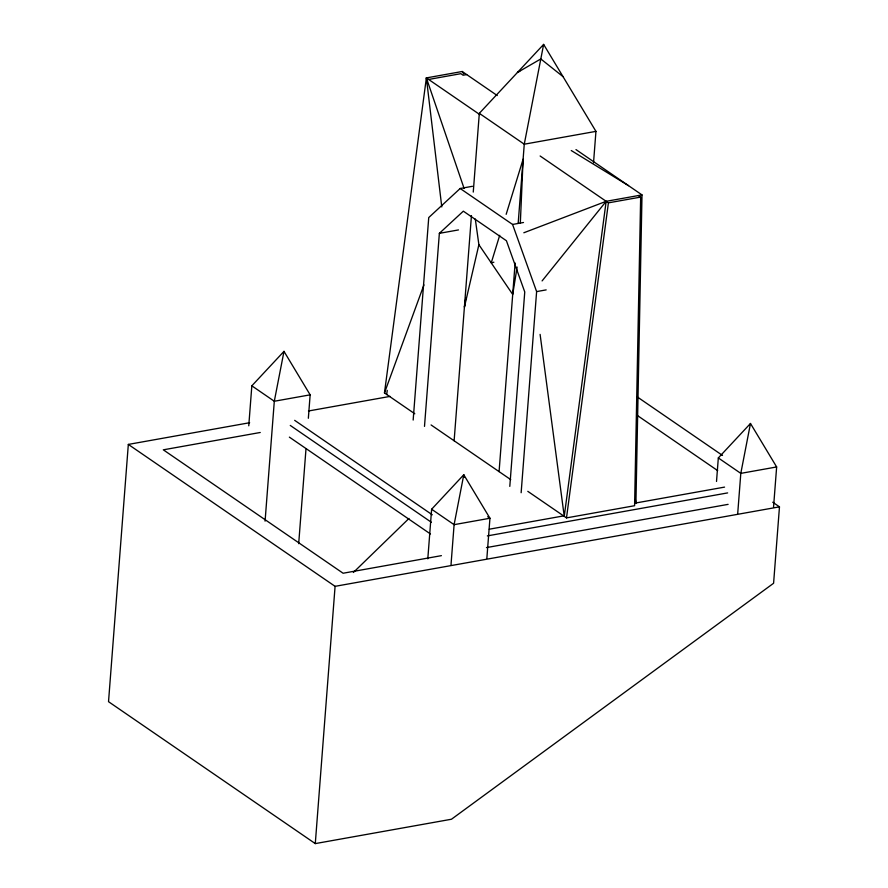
<?xml version="1.0" encoding="UTF-8"?>
<svg xmlns="http://www.w3.org/2000/svg" width="888" height="888" viewBox="0 0 888 888"><rect width="100%" height="100%" fill="white"/><g stroke="black" fill="none" stroke-linecap="round" stroke-linejoin="round"><path stroke-width="1.33" d="M638.417 195.549L640.659 197.092L634.587 505.716L566.5 517.893L527.805 491.341M575.979 149.584L642.002 194.905L635.919 503.529L635.375 499.422M520.335 222.877L523.11 159.218L506.171 214.319M249.639 422.721L128.327 444.422L108.525 701.687L315.284 843.6L451.47 819.236L773.592 583.261L779.475 506.837L772.726 502.208M248.762 425.796L251.837 385.825L283.994 351.359L310.145 394.838L308.347 418.27M265.079 521.145L274.303 401.254L283.994 351.359M298.69 543.667L306.016 448.584M315.284 843.6L335.087 586.335L128.327 444.422M413.164 420.057L428.738 217.56L460.184 188.489L472.471 186.291M424.497 426.384L439.36 233.344L463.336 211.166L506.426 240.748L524.753 291.963L509.801 486.38M427.805 558.841L431.624 509.235L463.78 474.758L489.943 518.248L486.868 558.208M454.123 440.77L471.45 215.573M473.26 192.086L479.32 113.342L543.634 44.4L595.948 131.369L593.528 162.737M451.026 564.624L454.101 524.664L463.78 474.758L464.135 477.433M499.078 471.617L515.129 263.003M518.204 222.944L524.264 144.2L543.634 44.4M521.145 492.718L536.618 291.597L512.576 224.453L460.184 188.489M716.516 481.451L718.325 457.942L750.482 423.476L776.645 466.955L773.548 507.07M737.717 513.475L740.803 473.371L750.482 423.476M414.796 413.775L384.46 392.951L426.373 77.911L462.204 71.495L497.247 95.549M386.702 394.494L387.246 390.376M566.5 517.893L608.413 202.853L540.137 155.999M464.813 304.473L464.402 307.148L478.887 244.688L475.291 219.059M465.212 301.787L465.823 297.758M517.116 267.055L512.709 294.45L478.887 244.688M499.711 235.309L491.242 262.87L493.872 262.226M384.46 392.951L423.942 284.882M542.091 280.919L606.16 201.321L642.002 194.905M353.369 572.483L408.991 518.448M519.813 71.14L517.427 72.494L540.803 58.952L563.014 76.623M523.831 232.767L606.16 201.321L564.246 516.35L540.104 334.388M428.615 79.454L460.872 73.682L463.114 75.225L466.7 74.581M595.948 131.369L524.264 144.2L479.32 113.342M608.413 202.853L640.659 197.092M439.36 233.344L458.474 229.925M512.576 224.453L523.498 222.5M536.618 291.597L546.176 289.888M310.145 394.838L274.303 401.254L251.837 385.825M308.469 410.989L390.076 396.392M260.24 432.489L163.314 449.828L343.101 573.237L441.403 555.655M776.645 466.955L740.803 473.371L718.325 457.942M489.266 529.204L564.069 515.817M634.798 503.163L724.564 487.112M487.357 535.897L727.638 492.907M486.458 547.596L728.105 504.362M335.087 586.335L779.475 506.837M571.262 150.538L628.538 185.67M441.78 206.937L426.373 77.911L479.853 114.619M637.162 396.847L722.51 455.433M636.951 415.207L717.693 470.629M431.08 424.952L510.733 479.62M487.69 516.705L489.943 518.248L454.101 524.664L431.624 509.235M294.672 420.346L432.278 514.796M290.265 425.43L431.368 522.277M289.366 437.129L430.469 533.977M462.204 71.495L463.714 73.804M426.373 77.911L464.102 188.445"/></g></svg>
